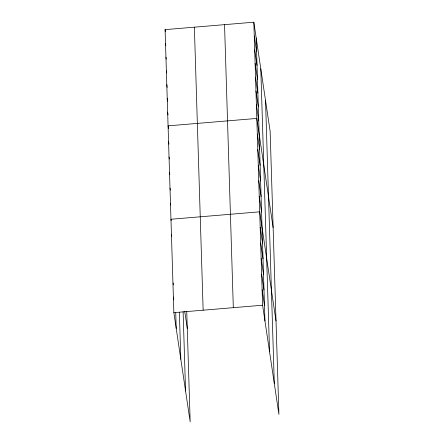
<?xml version="1.0" encoding="UTF-8"?>
<svg xmlns="http://www.w3.org/2000/svg" width="444" height="444" viewBox="0 0 444 444"><rect width="100%" height="100%" fill="white"/><g stroke="black" fill="none" stroke-linecap="round" stroke-linejoin="round"><path stroke-width="0.67" d="M186.752 311.483L190.171 421.8L173.859 312.648L165.09 29.631L253.829 22.2L270.141 131.352L278.91 414.369L262.598 305.217L253.829 22.2M173.859 312.648L262.598 305.217M254.251 35.947L256.61 51.704M254.678 49.695L257.032 65.451M255.106 63.442L257.459 79.193M255.533 77.184L257.886 92.94M255.955 90.931L258.314 106.688M256.382 104.679L258.735 120.435M273.121 227.578L256.81 118.426L168.071 125.857L168.481 128.594M257.292 133.994L259.646 149.75M257.775 149.556L260.129 165.312M258.258 165.124L260.611 180.88M258.741 180.691L261.094 196.448M259.224 196.254L261.577 212.01M276.018 320.973L259.701 211.821L170.968 219.253L171.168 220.624M260.184 227.389L262.543 243.146M260.667 242.951L263.026 258.708M261.15 258.519L263.508 274.275M261.633 274.087L263.986 289.843M262.115 289.654L264.469 305.405M165.09 29.631L165.396 31.685M165.512 43.379L165.823 45.432M165.939 57.121L166.25 59.18M166.367 70.868L166.672 72.927M166.794 84.615L167.205 87.357M167.222 98.363L167.627 101.104M167.643 112.11L168.054 114.852M168.554 141.42L168.964 144.161M169.036 156.987L169.342 159.041M169.519 172.555L169.824 174.609M170.002 188.117L170.307 190.176M170.485 203.685L170.69 205.056M184.721 311.283L187.279 328.405M171.451 234.815L171.65 236.186M173.099 282.884L173.41 284.943M173.376 297.08L173.787 299.822M265.534 100.533L274.303 383.549M260.789 68.776L269.558 351.792M256.182 37.956L264.951 320.973M224.542 24.653L233.316 307.67M194.372 27.178L203.141 310.195M183.111 311.793L185.564 390.981M179.376 312.526L180.819 359.224M175.73 312.837L176.213 328.405"/></g></svg>
